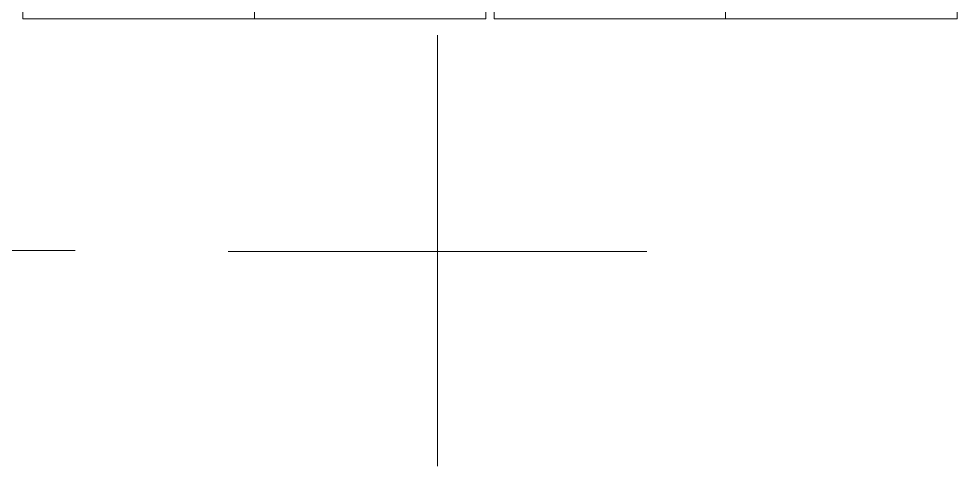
# Model space of a CAD drawing. Header units: millimetres. Extents: x -1949 to 1995, y -2739 to 1842.
# Drawn here: x 65 to 1889, y -1463 to -593 of the extents above; entities that cross this region are included whole.
import ezdxf

# ---------------------------------------------------------------- set-up
doc = ezdxf.new("R2010")
doc.units = ezdxf.units.MM
doc.layers.add('Laser Table', color=2, linetype='Continuous', lineweight=0, true_color=0xffff00)
doc.layers.add('Referance lines', color=2, linetype='Continuous', lineweight=0, true_color=0xffff00)

msp = doc.modelspace()

# ---------------------------------------------------------------- linework, layer by layer
at = {"layer": 'Laser Table', "color": 2, "true_color": 0xffff00}
for p, q in [((72.9, -592.8), (72.9, 607.2)), ((972.9, -592.8), (972.9, 607.2)), ((988.6, -592.8), (988.6, 607.2)), ((1888.6, -592.8), (1888.6, 607.2)), ((972.9, -592.8), (72.9, -592.8)), ((1888.6, -592.8), (988.6, -592.8))]:
    msp.add_line(p, q, dxfattribs=at)
at = {"layer": 'Referance lines', "color": 2, "true_color": 0xffff00}
for p, q in [((522.9, 607.2), (522.9, -592.8)), ((1438.6, 607.2), (1438.6, -592.8)), ((878.7, -624.8), (878.7, -1462.8)), ((174.8, -1043.6), (-125.2, -1043.6))]:
    msp.add_line(p, q, dxfattribs=at)
at = {"layer": 'Referance lines'}
msp.add_line((1285.4, -1045.3), (472.1, -1045.3), dxfattribs=at)

doc.saveas('drawing.dxf')
